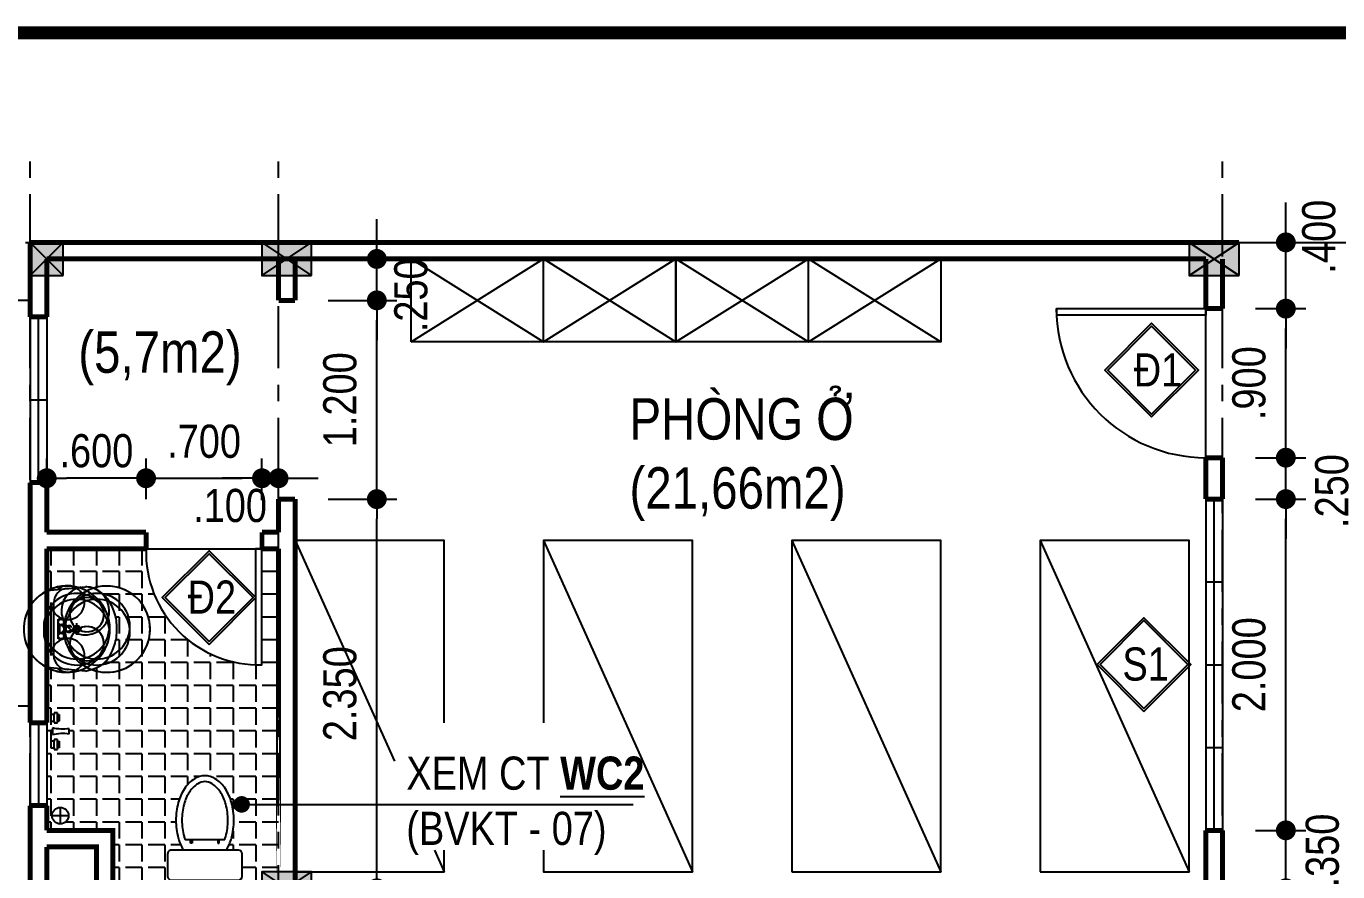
# Model space of a CAD drawing. Header units: millimetres. Extents: x 120 to 288, y 58 to 216.
# Drawn here: x 126.39 to 134.31, y 141.12 to 146.22 of the extents above; entities that cross this region are included whole.
import ezdxf

# ---------------------------------------------------------------- set-up
doc = ezdxf.new("R2010")
doc.units = ezdxf.units.MM
doc.header["$LTSCALE"] = 0.3
doc.header["$MEASUREMENT"] = 0
doc.linetypes.add('ACAD_ISO03W100', pattern=[30, 12, -18])
doc.linetypes.add('CENTER', pattern=[2, 1.25, -0.25, 0.25, -0.25])
doc.layers.get('0').update_dxf_attribs({"linetype": 'CONTINUOUS', "lineweight": 13})
doc.layers.get('DEFPOINTS').update_dxf_attribs({"linetype": 'CONTINUOUS', "lineweight": 13})
for name, color, linetype in [('CHUSO', 141, 'CONTINUOUS'), ('HACTH', 8, 'CONTINUOUS'), ('HATCH', 8, 'CONTINUOUS'), ('KT', 8, 'CONTINUOUS'), ('LAYER 1', 1, 'CONTINUOUS'), ('LAYER1', 1, 'CONTINUOUS'), ('LAYER3', 34, 'CONTINUOUS'), ('LAYER5', 5, 'CONTINUOUS'), ('LAYER7', 7, 'CONTINUOUS'), ('THIETBI', 25, 'CONTINUOUS'), ('TUONG', 7, 'CONTINUOUS')]:
    doc.layers.add(name, color=color, linetype=linetype)
doc.styles.add('ATTR', font='romans.shx', dxfattribs={"width": 0.8, "height": 0.7})
doc.styles.add('HELVE-KT', font='vhelvcn.TTF')
doc.dimstyles.new('1-100', dxfattribs={"dimtxt": 0.2, "dimasz": 0.12, "dimexe": 0.12, "dimexo": 0.2, "dimgap": 0.12, "dimtad": 1, "dimdec": 3, "dimzin": 4, "dimdsep": 46, "dimtxsty": 'HELVE-KT', "dimblk1": 'DOT', "dimblk2": 'DOT', "dimsah": 1, "dimcen": -0.18, "dimadec": 3, "dimazin": 0, "dimtfac": 1, "dimtdec": 3, "dimtmove": 2, "dimatfit": 3, "dimldrblk": 'DOT', "dimfxl": 0, "dimtolj": 1, "dimtzin": 4, "dimarcsym": 0})

# ---------------------------------------------------------------- blocks, each defined once
blk = doc.blocks.new('TOILET')
at = {"layer": 'THIETBI', "linetype": 'Continuous'}
for p, q in [((2.25, 0), (-2.25, 0)), ((-2.5, -0.25), (-2.5, -1.75)), ((2.5, -1.75), (2.5, -0.25)), ((-2.25, -2), (2.25, -2)), ((-0.962, -2.476), (-0.962, -2.701)), ((-0.864, -2.476), (-0.962, -2.476)), ((-0.864, -2.701), (-0.864, -2.476)), ((0.862, -2.701), (0.862, -2.476)), ((0.862, -2.476), (0.959, -2.476)), ((0.959, -2.476), (0.959, -2.701)), ((-1.329, -2.7), (1.329, -2.7)), ((-0.962, -2.701), (-0.864, -2.701)), ((0.959, -2.701), (0.862, -2.701))]:
    blk.add_line(p, q, dxfattribs=at)
for centre, radius, start, end in [((-2.25, -0.25), 0.25, 90, 180), ((2.25, -0.25), 0.25, 0, 90), ((-2.25, -1.75), 0.25, 180, 270), ((2.25, -1.75), 0.25, 270, 0), ((1.338, -3.661), 3.235, 149.09657, 164.92686), ((-1.338, -3.661), 3.235, 15.07314, 30.90343), ((2.637, -4.011), 4.581, 164.92686, 180), ((2.637, -4.011), 4.181, 164.92686, 180), ((1.338, -3.661), 2.835, 160.17598, 164.92686), ((-1.338, -3.661), 2.835, 15.07314, 19.82402), ((-2.637, -4.011), 4.181, 0, 15.07314), ((-2.637, -4.011), 4.581, 360, 15.07314), ((2.637, -4.011), 4.581, 180, 195.07314), ((2.637, -4.011), 4.181, 180, 195.07314), ((-2.637, -4.011), 4.181, 344.92686, 360), ((-2.637, -4.011), 4.581, 344.92686, 0), ((1.338, -4.361), 3.235, 195.07314, 213.03155), ((1.338, -4.361), 2.835, 195.07314, 213.03155), ((-1.338, -4.361), 2.835, 326.96845, 344.92686), ((-1.338, -4.361), 3.235, 326.96845, 344.92686), ((0.517, -4.895), 2.255, 213.03155, 237.50023), ((0.517, -4.895), 1.855, 213.03155, 237.50023), ((-0.517, -4.895), 1.855, 302.49977, 326.96845), ((-0.517, -4.895), 2.255, 302.49977, 326.96845), ((0, -5.707), 1.293, 237.50023, 270), ((0, -5.707), 0.893, 237.50023, 270), ((0, -5.707), 0.893, 270, 302.49977), ((0, -5.707), 1.293, 270, 302.49977)]:
    blk.add_arc(centre, radius, start, end, dxfattribs=at)
blk = doc.blocks.new('la')
at = {"layer": 'THIETBI', "linetype": 'Continuous'}
for p, q in [((-5933.4, 607096.9), (-5954.7, 607330.3)), ((-5445.5, 607330.3), (-5466.7, 607096.9)), ((-5700.1, 607278.1), (-5734.8, 607278.1)), ((-5710.2, 607249.6), (-5715.5, 607195.8)), ((-5700.1, 607309.1), (-5700.1, 607252.3)), ((-5665.4, 607278.1), (-5700.1, 607278.1)), ((-5684.7, 607195.8), (-5690, 607249.6)), ((-5944.2, 607224.2), (-5944.2, 607229.6)), ((-5759.5, 607200.4), (-5715, 607200.4)), ((-5759.5, 607183.5), (-5759.5, 607200.4)), ((-5759.5, 607166.5), (-5759.5, 607183.5)), ((-5700.1, 607166.5), (-5759.5, 607166.5)), ((-5719.7, 607192), (-5727.8, 607192)), ((-5727.8, 607175), (-5672.4, 607175)), ((-5725.6, 607183.5), (-5716.7, 607183.5)), ((-5640.7, 607166.5), (-5700.1, 607166.5)), ((-5685.2, 607200.4), (-5640.7, 607200.4)), ((-5674.6, 607183.5), (-5683.5, 607183.5)), ((-5672.4, 607192), (-5680.5, 607192)), ((-5640.7, 607200.4), (-5640.7, 607183.5)), ((-5640.7, 607183.5), (-5640.7, 607166.5)), ((-5456, 607229.6), (-5456, 607224.2)), ((-5466.7, 607096.9), (-5933.4, 607096.9)), ((-5700.1, 607139.4), (-5859.3, 607139.4)), ((-5859.3, 607122.4), (-5540.9, 607122.4)), ((-5540.9, 607139.4), (-5700.1, 607139.4))]:
    blk.add_line(p, q, dxfattribs=at)
for centre, radius in [((-5700.1, 607278.1), 21.2), ((-5700.1, 607278.1), 17), ((-5742.5, 607183.5), 17), ((-5657.7, 607183.5), 17)]:
    blk.add_circle(centre, radius, dxfattribs=at)
for centre, radius, start, end in [((-5698.9, 607218.2), 260.6, 90, 106.82985), ((-5698.9, 607218.2), 260.6, 73.17015, 90), ((-5744.5, 607315.4), 151.7, 126.13941, 150.43772), ((-5716.9, 607277.7), 198.4, 106.82985, 126.13941), ((-5680.9, 607277.7), 198.4, 53.86059, 73.17015), ((-5653.4, 607315.4), 151.7, 29.56228, 53.86059), ((-5809.8, 607330.3), 144.9, 180, 190.38886), ((-5786.6, 607339.4), 103.2, 150.43772, 180), ((-5786.6, 607339.4), 103.2, 180, 209.56228), ((-5611.2, 607339.4), 103.2, 0, 29.56228), ((-5611.2, 607339.4), 103.2, 330.43772, 0), ((-5744.5, 607363.3), 151.7, 209.56228, 233.86059), ((-5716.9, 607401), 198.4, 233.86059, 253.17015), ((-5700.1, 607232.3), 20, 59.74729, 120.25271), ((-5680.9, 607401), 198.4, 286.82985, 306.13941), ((-5653.4, 607363.3), 151.7, 306.13941, 330.43772), ((-5859.3, 607224.2), 84.9, 180, 270), ((-5859.3, 607224.2), 101.8, 218.24525, 270), ((-5698.9, 607460.5), 260.6, 253.17015, 266.45866), ((-5719.7, 607196.2), 4.24, 270, 354.39294), ((-5698.9, 607460.5), 260.6, 273.0264, 286.82985), ((-5680.5, 607196.2), 4.24, 185.60706, 270), ((-5540.9, 607224.2), 84.9, 270, 0), ((-5540.9, 607224.2), 101.8, 270, 321.75475)]:
    blk.add_arc(centre, radius, start, end, dxfattribs=at)
blk.add_spline([(-5445.5, 607330.3), (-5488.4, 607435.8), (-5558.2, 607489), (-5649.3, 607517.4), (-5750.9, 607517.4), (-5842, 607489), (-5911.8, 607435.8), (-5950.1, 607366.4), (-5954.7, 607330.3)], degree=3, dxfattribs=at)
blk = doc.blocks.new('WALFCT1T')
for p, q in [((-5.5, -1), (-5, -1)), ((-5.5, -2), (-5.5, -1)), ((-2.5, -2), (-5.5, -2)), ((-5, -2), (-5, -2.5)), ((-5, -2.5), (-3, -2.5)), ((-3, -1), (-2.5, -1)), ((-3, -2.5), (-3, -2)), ((-2.5, -1), (-2.5, -2)), ((-1, -0.5), (1, -0.5)), ((2.5, -1), (3, -1)), ((2.5, -2), (2.5, -1)), ((5.5, -2), (2.5, -2)), ((3, -2), (3, -2.5)), ((3, -2.5), (5, -2.5)), ((5, -1), (5.5, -1)), ((5, -2.5), (5, -2)), ((5.5, -1), (5.5, -2)), ((0.75, -5.5), (-0.75, -5.5))]:
    blk.add_line(p, q)
for points in [[(-3, 0), (-3, -1), (-5, -1), (-5, 0)], [(-0.25, -0.5), (-0.25, 0), (0.25, 0), (0.25, -0.5)], [(5, 0), (5, -1), (3, -1), (3, 0)]]:
    blk.add_lwpolyline(points, close=True)
for centre, start, end in [((-13.2658, -3.6195), 351.4554, 14.26943), ((13.2658, -3.6195), 165.7306, 188.5446)]:
    blk.add_arc(centre, 12.6562, start, end)
at = {"style": 'ATTR', "width": 0.8, "flags": 9}
blk.add_attdef('ESTCODE', (0, 0), '', height=0.7, dxfattribs=at)
blk = doc.blocks.new('_DOT')
at = {"color": 0, "linetype": 'ByBlock'}
blk.add_line((-0.5, 0), (-1, 0), dxfattribs=at)
at = {"color": 0, "linetype": 'ByBlock', "const_width": 0.5}
blk.add_lwpolyline([(-0.25, 0, 1), (0.25, 0, 1)], format="xyb", close=True, dxfattribs=at)
blk = doc.blocks.new('*D247')
at = {"layer": 'DEFPOINTS', "color": 0, "lineweight": -2, "ltscale": 5}
for p in [(127.8161, 143.4937), (127.1161, 143.1678), (127.8161, 143.1616)]:
    blk.add_point(p, dxfattribs=at)
at = {"layer": 'LAYER 1', "color": 0, "lineweight": -2, "ltscale": 5}
for p, q in [((127.1161, 143.3678), (127.1161, 143.6137)), ((127.8161, 143.3616), (127.8161, 143.6137)), ((127.2361, 143.4937), (127.6961, 143.4937))]:
    blk.add_line(p, q, dxfattribs=at)
at = {"layer": 'LAYER 1', "color": 0, "lineweight": -2, "ltscale": 5, "xscale": 0.12, "yscale": 0.12, "zscale": 0.12, "rotation": 180}
blk.add_blockref('_DOT', (127.1161, 143.4937), dxfattribs=at)
at = {"layer": 'LAYER 1', "color": 0, "lineweight": -2, "ltscale": 5, "xscale": 0.12, "yscale": 0.12, "zscale": 0.12}
blk.add_blockref('_DOT', (127.8161, 143.4937), dxfattribs=at)
at = {"layer": 'LAYER 1', "color": 0, "ltscale": 5, "insert": (127.4661, 143.7158), "char_height": 0.2, "attachment_point": 5, "style": 'HELVE-KT'}
blk.add_mtext('\\A1;.700', dxfattribs=at)
blk = doc.blocks.new('*D248')
at = {"layer": 'DEFPOINTS', "color": 0, "lineweight": -2, "ltscale": 5}
for p in [(127.9161, 143.4937), (127.8161, 143.1678), (127.9161, 143.1678)]:
    blk.add_point(p, dxfattribs=at)
at = {"layer": 'LAYER 1', "color": 0, "lineweight": -2, "ltscale": 5}
for p, q in [((127.8161, 143.3678), (127.8161, 143.6137)), ((127.9161, 143.3678), (127.9161, 143.6137)), ((127.6961, 143.4937), (127.5761, 143.4937)), ((127.8161, 143.4937), (127.9161, 143.4937)), ((128.0361, 143.4937), (128.1561, 143.4937))]:
    blk.add_line(p, q, dxfattribs=at)
at = {"layer": 'LAYER 1', "color": 0, "lineweight": -2, "ltscale": 5, "xscale": 0.12, "yscale": 0.12, "zscale": 0.12}
blk.add_blockref('_DOT', (127.8161, 143.4937), dxfattribs=at)
at = {"layer": 'LAYER 1', "color": 0, "lineweight": -2, "ltscale": 5, "xscale": 0.12, "yscale": 0.12, "zscale": 0.12, "rotation": 180}
blk.add_blockref('_DOT', (127.9161, 143.4937), dxfattribs=at)
at = {"layer": 'LAYER 1', "color": 0, "ltscale": 5, "insert": (127.6233, 143.3279), "char_height": 0.2, "attachment_point": 5, "style": 'HELVE-KT'}
blk.add_mtext('\\A1;.100', dxfattribs=at)
blk = doc.blocks.new('*D249')
at = {"layer": 'DEFPOINTS', "color": 0, "lineweight": -2, "ltscale": 5}
for p in [(126.5161, 143.4937), (126.5161, 143.1678), (127.1161, 143.1678)]:
    blk.add_point(p, dxfattribs=at)
at = {"layer": 'LAYER 1', "color": 0, "lineweight": -2, "ltscale": 5}
for p, q in [((126.5161, 143.3678), (126.5161, 143.6137)), ((127.1161, 143.3678), (127.1161, 143.6137)), ((126.9961, 143.4937), (126.6361, 143.4937))]:
    blk.add_line(p, q, dxfattribs=at)
at = {"layer": 'LAYER 1', "color": 0, "lineweight": -2, "ltscale": 5, "xscale": 0.12, "yscale": 0.12, "zscale": 0.12, "rotation": 180}
blk.add_blockref('_DOT', (126.5161, 143.4937), dxfattribs=at)
at = {"layer": 'LAYER 1', "color": 0, "lineweight": -2, "ltscale": 5, "xscale": 0.12, "yscale": 0.12, "zscale": 0.12}
blk.add_blockref('_DOT', (127.1161, 143.4937), dxfattribs=at)
at = {"layer": 'LAYER 1', "color": 0, "ltscale": 5, "insert": (126.8161, 143.6586), "char_height": 0.2, "attachment_point": 5, "style": 'HELVE-KT'}
blk.add_mtext('\\A1;.600', dxfattribs=at)
blk = doc.blocks.new('*D268')
at = {"layer": 'DEFPOINTS', "color": 0, "lineweight": -2, "ltscale": 5}
for p in [(128.0161, 143.3678), (128.5095, 143.3678), (128.1161, 141.0178)]:
    blk.add_point(p, dxfattribs=at)
at = {"layer": 'LAYER 1', "color": 0, "lineweight": -2, "ltscale": 5}
for p, q in [((128.2161, 143.3678), (128.6295, 143.3678)), ((128.5095, 141.1378), (128.5095, 143.2478)), ((128.3161, 141.0178), (128.6295, 141.0178))]:
    blk.add_line(p, q, dxfattribs=at)
at = {"layer": 'LAYER 1', "color": 0, "lineweight": -2, "ltscale": 5, "xscale": 0.12, "yscale": 0.12, "zscale": 0.12}
for p, rotation in [((128.5095, 143.3678), 90), ((128.5095, 141.0178), 270)]:
    blk.add_blockref('_DOT', p, dxfattribs=dict(at, rotation=rotation))
at = {"layer": 'LAYER 1', "color": 0, "ltscale": 5, "insert": (128.2874, 142.1928), "char_height": 0.2, "attachment_point": 5, "rotation": 90, "style": 'HELVE-KT'}
blk.add_mtext('\\A1;2.350', dxfattribs=at)
blk = doc.blocks.new('*D269')
at = {"layer": 'DEFPOINTS', "color": 0, "lineweight": -2, "ltscale": 5}
for p in [(128.0161, 144.5678), (128.5095, 144.5678), (128.0161, 143.3678)]:
    blk.add_point(p, dxfattribs=at)
at = {"layer": 'LAYER 1', "color": 0, "lineweight": -2, "ltscale": 5}
for p, q in [((128.2161, 144.5678), (128.6295, 144.5678)), ((128.5095, 143.4878), (128.5095, 144.4478)), ((128.2161, 143.3678), (128.6295, 143.3678))]:
    blk.add_line(p, q, dxfattribs=at)
at = {"layer": 'LAYER 1', "color": 0, "lineweight": -2, "ltscale": 5, "xscale": 0.12, "yscale": 0.12, "zscale": 0.12}
for p, rotation in [((128.5095, 144.5678), 90), ((128.5095, 143.3678), 270)]:
    blk.add_blockref('_DOT', p, dxfattribs=dict(at, rotation=rotation))
at = {"layer": 'LAYER 1', "color": 0, "ltscale": 5, "insert": (128.2874, 143.9678), "char_height": 0.2, "attachment_point": 5, "rotation": 90, "style": 'HELVE-KT'}
blk.add_mtext('\\A1;1.200', dxfattribs=at)
blk = doc.blocks.new('*D270')
at = {"layer": 'DEFPOINTS', "color": 0, "lineweight": -2, "ltscale": 5}
for p in [(128.1161, 144.8178), (128.5095, 144.8178), (128.0161, 144.5678)]:
    blk.add_point(p, dxfattribs=at)
at = {"layer": 'LAYER 1', "color": 0, "lineweight": -2, "ltscale": 5}
for p, q in [((128.5095, 144.9378), (128.5095, 145.0578)), ((128.3161, 144.8178), (128.6295, 144.8178)), ((128.5095, 144.5678), (128.5095, 144.8178)), ((128.2161, 144.5678), (128.6295, 144.5678)), ((128.5095, 144.4478), (128.5095, 144.3278))]:
    blk.add_line(p, q, dxfattribs=at)
at = {"layer": 'LAYER 1', "color": 0, "lineweight": -2, "ltscale": 5, "xscale": 0.12, "yscale": 0.12, "zscale": 0.12}
for p, rotation in [((128.5095, 144.8178), 270), ((128.5095, 144.5678), 90)]:
    blk.add_blockref('_DOT', p, dxfattribs=dict(at, rotation=rotation))
at = {"layer": 'LAYER 1', "color": 0, "ltscale": 5, "insert": (128.7161, 144.5983), "char_height": 0.2, "attachment_point": 5, "rotation": 90, "style": 'HELVE-KT'}
blk.add_mtext('\\A1;.250', dxfattribs=at)
blk = doc.blocks.new('*D290')
at = {"layer": 'DEFPOINTS', "color": 0, "lineweight": -2, "ltscale": 5}
for p in [(133.6161, 141.0178), (133.999, 141.0178), (133.6161, 140.6678)]:
    blk.add_point(p, dxfattribs=at)
at = {"layer": 'LAYER 1', "color": 0, "lineweight": -2, "ltscale": 5}
for p, q in [((133.999, 141.1378), (133.999, 141.2578)), ((133.8161, 141.0178), (134.119, 141.0178)), ((133.999, 140.6678), (133.999, 141.0178)), ((133.8161, 140.6678), (134.119, 140.6678)), ((133.999, 140.5478), (133.999, 140.4278))]:
    blk.add_line(p, q, dxfattribs=at)
at = {"layer": 'LAYER 1', "color": 0, "lineweight": -2, "ltscale": 5, "xscale": 0.12, "yscale": 0.12, "zscale": 0.12}
for p, rotation in [((133.999, 141.0178), 270), ((133.999, 140.6678), 90)]:
    blk.add_blockref('_DOT', p, dxfattribs=dict(at, rotation=rotation))
at = {"layer": 'LAYER 1', "color": 0, "ltscale": 5, "insert": (133.8302, 140.7183), "char_height": 0.2, "attachment_point": 5, "rotation": 90, "style": 'HELVE-KT'}
blk.add_mtext('\\A1;.350', dxfattribs=at)
blk = doc.blocks.new('*D291')
at = {"layer": 'DEFPOINTS', "color": 0, "lineweight": -2, "ltscale": 5}
for p in [(133.6161, 141.3678), (133.999, 141.3678), (133.6161, 141.0178)]:
    blk.add_point(p, dxfattribs=at)
at = {"layer": 'LAYER 1', "color": 0, "lineweight": -2, "ltscale": 5}
for p, q in [((133.999, 141.4878), (133.999, 141.6078)), ((133.8161, 141.3678), (134.119, 141.3678)), ((133.999, 141.0178), (133.999, 141.3678)), ((133.8161, 141.0178), (134.119, 141.0178)), ((133.999, 140.8978), (133.999, 140.7778))]:
    blk.add_line(p, q, dxfattribs=at)
at = {"layer": 'LAYER 1', "color": 0, "lineweight": -2, "ltscale": 5, "xscale": 0.12, "yscale": 0.12, "zscale": 0.12}
for p, rotation in [((133.999, 141.3678), 270), ((133.999, 141.0178), 90)]:
    blk.add_blockref('_DOT', p, dxfattribs=dict(at, rotation=rotation))
at = {"layer": 'LAYER 1', "color": 0, "ltscale": 5, "insert": (134.2202, 141.2457), "char_height": 0.2, "attachment_point": 5, "rotation": 90, "style": 'HELVE-KT'}
blk.add_mtext('\\A1;.350', dxfattribs=at)
blk = doc.blocks.new('*D292')
at = {"layer": 'DEFPOINTS', "color": 0, "lineweight": -2, "ltscale": 5}
for p in [(133.6161, 143.3678), (133.999, 143.3678), (133.6161, 141.3678)]:
    blk.add_point(p, dxfattribs=at)
at = {"layer": 'LAYER 1', "color": 0, "lineweight": -2, "ltscale": 5}
for p, q in [((133.8161, 143.3678), (134.119, 143.3678)), ((133.999, 141.4878), (133.999, 143.2478)), ((133.8161, 141.3678), (134.119, 141.3678))]:
    blk.add_line(p, q, dxfattribs=at)
at = {"layer": 'LAYER 1', "color": 0, "lineweight": -2, "ltscale": 5, "xscale": 0.12, "yscale": 0.12, "zscale": 0.12}
for p, rotation in [((133.999, 143.3678), 90), ((133.999, 141.3678), 270)]:
    blk.add_blockref('_DOT', p, dxfattribs=dict(at, rotation=rotation))
at = {"layer": 'LAYER 1', "color": 0, "ltscale": 5, "insert": (133.7769, 142.3678), "char_height": 0.2, "attachment_point": 5, "rotation": 90, "style": 'HELVE-KT'}
blk.add_mtext('\\A1;2.000', dxfattribs=at)
blk = doc.blocks.new('*D293')
at = {"layer": 'DEFPOINTS', "color": 0, "lineweight": -2, "ltscale": 5}
for p in [(133.6161, 143.6178), (133.999, 143.6178), (133.6161, 143.3678)]:
    blk.add_point(p, dxfattribs=at)
at = {"layer": 'LAYER 1', "color": 0, "lineweight": -2, "ltscale": 5}
for p, q in [((133.999, 143.7378), (133.999, 143.8578)), ((133.8161, 143.6178), (134.119, 143.6178)), ((133.999, 143.3678), (133.999, 143.6178)), ((133.8161, 143.3678), (134.119, 143.3678)), ((133.999, 143.2478), (133.999, 143.1278))]:
    blk.add_line(p, q, dxfattribs=at)
at = {"layer": 'LAYER 1', "color": 0, "lineweight": -2, "ltscale": 5, "xscale": 0.12, "yscale": 0.12, "zscale": 0.12}
for p, rotation in [((133.999, 143.6178), 270), ((133.999, 143.3678), 90)]:
    blk.add_blockref('_DOT', p, dxfattribs=dict(at, rotation=rotation))
at = {"layer": 'LAYER 1', "color": 0, "ltscale": 5, "insert": (134.2772, 143.4164), "char_height": 0.2, "attachment_point": 5, "rotation": 90, "style": 'HELVE-KT'}
blk.add_mtext('\\A1;.250', dxfattribs=at)
blk = doc.blocks.new('*D294')
at = {"layer": 'DEFPOINTS', "color": 0, "lineweight": -2, "ltscale": 5}
for p in [(133.6161, 144.5178), (133.999, 144.5178), (133.6161, 143.6178)]:
    blk.add_point(p, dxfattribs=at)
at = {"layer": 'LAYER 1', "color": 0, "lineweight": -2, "ltscale": 5}
for p, q in [((133.8161, 144.5178), (134.119, 144.5178)), ((133.999, 143.7378), (133.999, 144.3978)), ((133.8161, 143.6178), (134.119, 143.6178))]:
    blk.add_line(p, q, dxfattribs=at)
at = {"layer": 'LAYER 1', "color": 0, "lineweight": -2, "ltscale": 5, "xscale": 0.12, "yscale": 0.12, "zscale": 0.12}
for p, rotation in [((133.999, 144.5178), 90), ((133.999, 143.6178), 270)]:
    blk.add_blockref('_DOT', p, dxfattribs=dict(at, rotation=rotation))
at = {"layer": 'LAYER 1', "color": 0, "ltscale": 5, "insert": (133.7769, 144.0678), "char_height": 0.2, "attachment_point": 5, "rotation": 90, "style": 'HELVE-KT'}
blk.add_mtext('\\A1;.900', dxfattribs=at)
blk = doc.blocks.new('*D295')
at = {"layer": 'DEFPOINTS', "color": 0, "lineweight": -2, "ltscale": 5}
for p in [(133.6161, 144.9178), (133.999, 144.9178), (133.6161, 144.5178)]:
    blk.add_point(p, dxfattribs=at)
at = {"layer": 'LAYER 1', "color": 0, "lineweight": -2, "ltscale": 5}
for p, q in [((133.999, 145.0378), (133.999, 145.1578)), ((133.8161, 144.9178), (134.119, 144.9178)), ((133.999, 144.5178), (133.999, 144.9178)), ((133.8161, 144.5178), (134.119, 144.5178)), ((133.999, 144.3978), (133.999, 144.2778))]:
    blk.add_line(p, q, dxfattribs=at)
at = {"layer": 'LAYER 1', "color": 0, "lineweight": -2, "ltscale": 5, "xscale": 0.12, "yscale": 0.12, "zscale": 0.12}
for p, rotation in [((133.999, 144.9178), 270), ((133.999, 144.5178), 90)]:
    blk.add_blockref('_DOT', p, dxfattribs=dict(at, rotation=rotation))
at = {"layer": 'LAYER 1', "color": 0, "ltscale": 5, "insert": (134.1989, 144.9521), "char_height": 0.2, "attachment_point": 5, "rotation": 90, "style": 'HELVE-KT'}
blk.add_mtext('\\A1;.400', dxfattribs=at)

msp = doc.modelspace()

# ---------------------------------------------------------------- hatches: boundary and pattern name
at = {"layer": 'LAYER7', "ltscale": 5}
h = msp.add_hatch(color=256, dxfattribs=at)
h.paths.add_polyline_path([(126.51611, 144.81777), (126.41611, 144.91777), (126.41611, 144.71777)])
h.paths.add_polyline_path([(126.51611, 144.81777), (126.41611, 144.71777), (126.61611, 144.71777)])
h.paths.add_polyline_path([(126.61611, 144.91777), (126.51611, 144.81777), (126.61611, 144.71777)])
h.paths.add_polyline_path([(126.61611, 144.91777), (126.41611, 144.91777), (126.51611, 144.81777)])
h = msp.add_hatch(color=256, dxfattribs=at)
h.paths.add_polyline_path([(127.81611, 144.91777), (127.81611, 144.71777), (127.96611, 144.81777)])
h.paths.add_polyline_path([(127.96611, 144.81777), (128.11611, 144.91777), (127.81611, 144.91777)])
h.paths.add_polyline_path([(127.81611, 144.71777), (128.11611, 144.71777), (127.96611, 144.81777)])
h.paths.add_polyline_path([(127.96611, 144.81777), (128.11611, 144.71777), (128.11611, 144.91777)])
h = msp.add_hatch(color=256, dxfattribs=at)
h.paths.add_polyline_path([(133.41611, 144.91777), (133.41611, 144.71777), (133.56611, 144.81777)])
h.paths.add_polyline_path([(133.56611, 144.81777), (133.71611, 144.91777), (133.41611, 144.91777)])
h.paths.add_polyline_path([(133.41611, 144.71777), (133.71611, 144.71777), (133.56611, 144.81777)])
h.paths.add_polyline_path([(133.56611, 144.81777), (133.71611, 144.71777), (133.71611, 144.91777)])
h = msp.add_hatch(color=256, dxfattribs=at)
h.paths.add_polyline_path([(127.81611, 141.11777), (127.81611, 140.91777), (127.96611, 141.01777)])
h.paths.add_polyline_path([(127.96611, 141.01777), (128.11611, 141.11777), (127.81611, 141.11777)])
h.paths.add_polyline_path([(127.81611, 140.91777), (128.11611, 140.91777), (127.96611, 141.01777)])
h.paths.add_polyline_path([(127.96611, 141.01777), (128.11611, 140.91777), (128.11611, 141.11777)])
at = {"layer": 'THIETBI', "ltscale": 5}
h = msp.add_hatch(dxfattribs=at)
h.set_pattern_fill('ANGLE', color=256, scale=0.5, angle=90, style=0)
h.set_pattern_definition([(270, (127.91611, 143.06777), (-0.1375, 8e-18), [0.1, -0.0375]), (180, (127.91611, 143.06777), (0, 0.1375), [0.1, -0.0375])])
edge = h.paths.add_edge_path()
edge.add_line((126.91611, 141.06777), (126.91611, 141.36777))
edge.add_line((126.91611, 141.36777), (126.51611, 141.36777))
edge.add_line((126.51611, 141.36777), (126.51611, 142.35029))
edge.add_line((126.51611, 142.35029), (126.74943, 142.32908))
edge.add_spline(control_points=[(126.74943, 142.32908), (126.78751, 142.33904), (126.85493, 142.35668), (126.91401, 142.4426), (126.9416, 142.53401), (126.94152, 142.63304), (126.91422, 142.72571), (126.86115, 142.79712), (126.8003, 142.83434), (126.76162, 142.83727), (126.74943, 142.8382)], knot_values=[0, 0, 0, 0, 113.8972483, 201.6571891, 297.1289658, 398.6438339, 494.1156106, 581.8755515, 661.0895456, 697.5507014, 697.5507014, 697.5507014, 697.5507014], degree=3, periodic=0)
edge.add_line((126.74943, 142.8382), (126.51611, 142.81699))
edge.add_line((126.51611, 142.81699), (126.51611, 143.06777))
edge.add_line((126.51611, 143.06777), (127.11611, 143.06777))
edge.add_arc((127.79611, 143.04777), 0.68029, 538.315316, 631.684684)
edge.add_line((127.81611, 142.36777), (127.81611, 143.06777))
edge.add_line((127.81611, 143.06777), (127.91611, 143.06777))
edge.add_line((127.91611, 143.06777), (127.91611, 141.11777))
edge.add_line((127.91611, 141.11777), (127.81611, 141.11777))
edge.add_line((127.81611, 141.11777), (127.81611, 141.06777))
edge.add_line((127.81611, 141.06777), (127.67579, 141.06777))
edge.add_ellipse((127.67382, 141.09027), major_axis=(-0.01591, -0.01591), ratio=1, start_angle=45, end_angle=135)
edge.add_line((127.69632, 141.09027), (127.69632, 141.22527))
edge.add_ellipse((127.67382, 141.22527), major_axis=(-0.01591, -0.01591), ratio=1, start_angle=135, end_angle=225)
edge.add_line((127.67382, 141.24777), (127.60071, 141.24777))
edge.add_ellipse((127.3509, 141.39729), major_axis=(-0.20586, -0.20586), ratio=1, start_angle=104.096575, end_angle=119.926862)
edge.add_ellipse((127.23395, 141.42879), major_axis=(-0.29151, -0.29151), ratio=1, start_angle=119.926862, end_angle=135)
edge.add_ellipse((127.23395, 141.42879), major_axis=(-0.29151, 0.29151), ratio=1, start_angle=225, end_angle=240.073138)
edge.add_ellipse((127.3509, 141.46029), major_axis=(-0.20586, -0.20586), ratio=1, start_angle=150.073138, end_angle=168.031548)
edge.add_ellipse((127.4248, 141.50833), major_axis=(-0.14354, -0.14354), ratio=1, start_angle=168.031548, end_angle=192.500225)
edge.add_ellipse((127.47132, 141.58135), major_axis=(-0.08232, -0.08232), ratio=1, start_angle=192.500225, end_angle=225)
edge.add_ellipse((127.47132, 141.58135), major_axis=(-0.08232, 0.08232), ratio=1, start_angle=315, end_angle=347.499775)
edge.add_ellipse((127.51784, 141.50833), major_axis=(-0.14354, 0.14354), ratio=1, start_angle=347.499775, end_angle=371.968452)
edge.add_ellipse((127.59173, 141.46029), major_axis=(-0.20586, 0.20586), ratio=1, start_angle=11.968452, end_angle=29.926862)
edge.add_ellipse((127.70869, 141.42879), major_axis=(-0.29151, -0.29151), ratio=1, start_angle=-60.073138, end_angle=-45)
edge.add_ellipse((127.70869, 141.42879), major_axis=(-0.29151, 0.29151), ratio=1, start_angle=45, end_angle=60.073138)
edge.add_ellipse((127.59173, 141.39729), major_axis=(-0.20586, 0.20586), ratio=1, start_angle=60.073138, end_angle=75.903425)
edge.add_line((127.34193, 141.24777), (127.26882, 141.24777))
edge.add_ellipse((127.26882, 141.22527), major_axis=(-0.01591, -0.01591), ratio=1, start_angle=225, end_angle=315)
edge.add_line((127.24632, 141.22527), (127.24632, 141.09027))
edge.add_ellipse((127.26882, 141.09027), major_axis=(-0.01591, 0.01591), ratio=1, start_angle=45, end_angle=135)
edge.add_line((127.26685, 141.06777), (126.91611, 141.06777))
edge = h.paths.add_edge_path(flags=16)
edge.add_ellipse((126.61389, 142.23185), major_axis=(-0.17899, 0.17899), ratio=1, start_angle=120.73057, end_angle=143.5446, ccw=False)
edge.add_line((126.5515, 141.98654), (126.5515, 141.97154))
edge.add_line((126.5515, 141.97154), (126.5415, 141.97154))
edge.add_line((126.5415, 141.97154), (126.5415, 141.96154))
edge.add_line((126.5415, 141.96154), (126.5515, 141.96154))
edge.add_line((126.5515, 141.96154), (126.5515, 141.94654))
edge.add_ellipse((126.61389, 141.70122), major_axis=(-0.17899, -0.17899), ratio=1, start_angle=216.4554, end_angle=239.2694, ccw=False)
edge.add_line((126.6515, 141.95154), (126.6515, 141.98154))
h.paths.add_polyline_path([(126.5915, 142.06654), (126.5815, 142.06654), (126.5815, 142.07654), (126.5615, 142.07654), (126.5615, 142.06654), (126.5415, 142.06654), (126.5415, 142.02654), (126.5615, 142.02654), (126.5615, 142.01654), (126.5815, 142.01654), (126.5815, 142.02654), (126.5915, 142.02654)], flags=16)
h.paths.add_polyline_path([(126.5915, 141.90654), (126.5815, 141.90654), (126.5815, 141.91654), (126.5615, 141.91654), (126.5615, 141.90654), (126.5415, 141.90654), (126.5415, 141.86654), (126.5615, 141.86654), (126.5615, 141.85654), (126.5815, 141.85654), (126.5815, 141.86654), (126.5915, 141.86654)], flags=16)
h.paths.add_polyline_path([(126.59779, 141.50664, 1), (126.59779, 141.40664, 1)], flags=16)

# ---------------------------------------------------------------- linework, layer by layer
at = {"layer": 'HACTH', "lineweight": -2, "ltscale": 0.08}
for points in [[(133.18853, 143.88136), (133.45368, 144.14652), (133.18853, 144.41167), (132.92337, 144.14652)], [(127.49707, 142.50789), (127.76223, 142.77304), (127.49707, 143.0382), (127.23192, 142.77304)], [(133.14239, 142.10365), (133.40755, 142.3688), (133.14239, 142.63396), (132.87724, 142.3688)]]:
    msp.add_lwpolyline(points, close=True, dxfattribs=at)
msp.add_lwpolyline([(127.69337, 141.52461), (130.05722, 141.52461)], dxfattribs=at)
at = {"layer": 'HATCH', "linetype": 'CENTER'}
for points in [[(126.41611, 120.53316), (126.41611, 145.40621)], [(127.91611, 120.53316), (127.91611, 145.40621)], [(133.61611, 120.53316), (133.61611, 145.40621)], [(123.68717, 144.91777), (136.29486, 144.91777)]]:
    msp.add_lwpolyline(points, dxfattribs=at)
at = {"layer": 'HATCH', "linetype": 'ACAD_ISO03W100', "ltscale": 0.01}
for points in [[(126.41611, 144.56777), (126.41611, 144.56777), (126.01611, 144.56777), (126.01611, 143.36777), (126.41611, 143.36777)], [(126.41611, 142.11777), (126.41611, 142.11777), (126.01611, 142.11777), (126.01611, 141.41777), (126.41611, 141.41777)]]:
    msp.add_lwpolyline(points, dxfattribs=at)
at = {"layer": 'LAYER 1', "ltscale": 5}
for p, q in [((126.54779, 141.45664), (126.64779, 141.45664)), ((126.59779, 141.50664), (126.59779, 141.40664))]:
    msp.add_line(p, q, dxfattribs=at)
at = {"layer": 'LAYER 1', "lineweight": -2, "ltscale": 0.08}
for points in [[(133.18853, 143.86367), (133.47137, 144.14652), (133.18853, 144.42936), (132.90568, 144.14652)], [(127.49707, 142.4902), (127.77991, 142.77304), (127.49707, 143.05588), (127.21423, 142.77304)], [(133.14239, 142.08596), (133.42524, 142.3688), (133.14239, 142.65164), (132.85955, 142.3688)]]:
    msp.add_lwpolyline(points, close=True, dxfattribs=at)
at = {"layer": 'LAYER 1', "lineweight": -2, "ltscale": 0.08, "const_width": 0.05}
msp.add_lwpolyline([(127.66837, 141.52461, 1), (127.71837, 141.52461, 1)], format="xyb", close=True, dxfattribs=at)
at = {"layer": 'LAYER 1', "ltscale": 5}
msp.add_circle((126.59779, 141.45664), 0.05, dxfattribs=at)
at = {"layer": 'LAYER5', "color": 163, "linetype": 'Continuous'}
for p, q in [((126.41611, 144.46777), (126.41611, 143.46777)), ((126.46611, 143.46777), (126.46611, 144.46777)), ((126.51611, 144.46777), (126.51611, 143.46777)), ((133.51611, 143.61777), (133.51611, 144.51777)), ((126.41611, 143.96777), (126.51611, 143.96777)), ((133.51611, 143.36777), (133.51611, 141.36777)), ((133.56611, 141.36777), (133.56611, 143.36777)), ((133.61611, 143.36777), (133.61611, 141.36777)), ((127.11611, 143.06777), (127.81611, 143.06777)), ((133.51611, 142.86777), (133.61611, 142.86777)), ((133.51611, 142.36777), (133.61611, 142.36777)), ((133.51611, 141.86777), (133.61611, 141.86777))]:
    msp.add_line(p, q, dxfattribs=at)
for points in [[(133.51611, 144.51777), (133.51611, 144.47777), (132.61611, 144.47777), (132.61611, 144.51777)], [(127.81611, 143.06777), (127.77611, 143.06777), (127.77611, 142.36777), (127.81611, 142.36777)]]:
    msp.add_lwpolyline(points, close=True, dxfattribs=at)
for points in [[(126.41611, 142.01777), (126.41611, 141.51777)], [(126.46611, 142.01777), (126.46611, 141.51777)], [(126.51611, 142.01777), (126.51611, 141.51777)]]:
    msp.add_lwpolyline(points, dxfattribs=at)
for centre, radius, start, end in [((133.51611, 144.52175), 0.90392, 180.252591, 270), ((127.79611, 143.04777), 0.68029, 178.315316, 271.684684)]:
    msp.add_arc(centre, radius, start, end, dxfattribs=at)
at = {"layer": 'LAYER7', "ltscale": 5}
for p, q in [((126.41611, 144.71777), (126.61611, 144.91777)), ((126.41611, 144.91777), (126.61611, 144.71777)), ((127.81611, 144.71777), (128.11611, 144.91777)), ((127.81611, 144.91777), (128.11611, 144.71777)), ((133.41611, 144.71777), (133.71611, 144.91777)), ((133.41611, 144.91777), (133.71611, 144.71777)), ((133.61611, 144.91777), (135.41611, 144.91777)), ((127.81611, 140.91777), (128.11611, 141.11777)), ((127.81611, 141.11777), (128.11611, 140.91777))]:
    msp.add_line(p, q, dxfattribs=at)
at = {"layer": 'LAYER7', "linetype": 'Continuous', "const_width": 0.08}
msp.add_lwpolyline([(160.74885, 146.18282), (121.54885, 146.18282), (121.54885, 118.40791), (160.74885, 118.40791)], close=True, dxfattribs=at)
at = {"layer": 'LAYER7', "ltscale": 5, "const_width": 0.03}
for points in [[(126.41611, 144.46777), (126.41611, 144.91777)], [(126.41611, 144.91777), (133.71611, 144.91777)], [(126.51611, 144.46777), (126.51611, 144.81777)], [(126.51611, 144.81777), (133.51611, 144.81777)], [(127.91611, 144.56777), (127.91611, 144.81777)], [(128.01611, 144.56777), (128.01611, 144.81777)], [(133.51611, 144.51777), (133.51611, 144.81777)], [(133.61611, 144.51777), (133.61611, 144.81777)], [(133.51611, 144.51777), (133.61611, 144.51777)], [(133.51611, 143.36777), (133.51611, 143.61777)], [(133.51611, 143.61777), (133.61611, 143.61777)], [(133.61611, 143.36777), (133.61611, 143.61777)], [(126.41611, 142.01777), (126.41611, 143.46777)], [(126.51611, 143.16777), (126.51611, 143.46777)], [(127.91611, 143.16777), (127.91611, 143.36777)], [(128.01611, 143.16777), (128.01611, 143.36777)], [(127.11611, 143.16777), (126.51611, 143.16777)], [(127.11611, 143.16777), (126.51611, 143.16777)], [(127.11611, 143.06777), (127.11611, 143.16777)], [(127.91611, 143.16777), (127.81611, 143.16777)], [(127.91611, 143.16777), (127.81611, 143.16777)], [(127.81611, 143.06777), (127.81611, 143.16777)], [(128.01611, 141.06777), (128.01611, 143.16777)], [(127.11611, 143.06777), (126.51611, 143.06777)], [(126.51611, 143.06777), (127.11611, 143.06777)], [(126.51611, 142.01777), (126.51611, 143.06777)], [(127.91611, 143.06777), (127.81611, 143.06777)], [(127.81611, 143.06777), (127.91611, 143.06777)], [(126.51611, 142.01777), (126.41611, 142.01777)], [(126.41611, 141.01777), (126.41611, 141.51777)], [(126.51611, 141.51777), (126.41611, 141.51777)], [(126.51611, 141.36777), (126.51611, 141.51777)], [(126.91611, 141.06777), (126.91611, 141.36777), (126.51611, 141.36777)], [(133.51611, 141.01777), (133.51611, 141.36777)], [(133.61611, 141.01777), (133.61611, 141.36777)], [(126.81611, 141.06777), (126.81611, 141.26777), (126.51611, 141.26777)], [(126.51611, 141.01777), (126.51611, 141.26777)]]:
    msp.add_lwpolyline(points, dxfattribs=at)
at = {"layer": 'LAYER7', "ltscale": 5}
for points in [[(126.61611, 144.71777), (126.61611, 144.91777), (126.41611, 144.91777), (126.41611, 144.71777)], [(128.11611, 144.71777), (128.11611, 144.91777), (127.81611, 144.91777), (127.81611, 144.71777)], [(133.71611, 144.71777), (133.71611, 144.91777), (133.41611, 144.91777), (133.41611, 144.71777)], [(128.11611, 140.91777), (128.11611, 141.11777), (127.81611, 141.11777), (127.81611, 140.91777)]]:
    msp.add_lwpolyline(points, close=True, dxfattribs=at)
at = {"layer": 'LAYER7', "ltscale": 5, "const_width": 0.03}
msp.add_lwpolyline([(127.91611, 141.06777), (127.91611, 143.06777), (127.91611, 143.06777), (127.91611, 141.06777)], close=True, dxfattribs=at)
at = {"layer": 'THIETBI', "ltscale": 5}
for p, q in [((128.71611, 144.31777), (129.51611, 144.81777)), ((128.71611, 144.81777), (129.51611, 144.31777)), ((129.51611, 144.31777), (130.31611, 144.81777)), ((129.51611, 144.81777), (130.31611, 144.31777)), ((130.31611, 144.31777), (131.11611, 144.81777)), ((130.31611, 144.81777), (131.11611, 144.31777)), ((131.11611, 144.31777), (131.91611, 144.81777)), ((131.11611, 144.81777), (131.91611, 144.31777)), ((128.01611, 143.11777), (128.61544, 141.78594)), ((129.51611, 143.11777), (130.41611, 141.11777)), ((131.01611, 143.11777), (131.91611, 141.11777)), ((132.51611, 143.11777), (133.41611, 141.11777)), ((128.85785, 141.24725), (128.91611, 141.11777))]:
    msp.add_line(p, q, dxfattribs=at)
for points in [[(128.71611, 144.31777), (128.71611, 144.81777), (130.31611, 144.81777), (130.31611, 144.31777)], [(130.31611, 144.31777), (130.31611, 144.81777), (131.91611, 144.81777), (131.91611, 144.31777)], [(131.01611, 141.11777), (131.91611, 141.11777), (131.91611, 143.11777), (131.01611, 143.11777)], [(132.51611, 141.11777), (133.41611, 141.11777), (133.41611, 143.11777), (132.51611, 143.11777)]]:
    msp.add_lwpolyline(points, close=True, dxfattribs=at)
for points in [[(129.51611, 144.31777), (129.51611, 144.81777)], [(131.11611, 144.31777), (131.11611, 144.81777)], [(128.91611, 142.01674), (128.91611, 143.11777), (128.01611, 143.11777), (128.01611, 141.11777), (128.91611, 141.11777), (128.91611, 141.24725)], [(129.51611, 141.24725), (129.51611, 141.11777), (130.41611, 141.11777), (130.41611, 143.11777), (129.51611, 143.11777), (129.51611, 142.01674)]]:
    msp.add_lwpolyline(points, dxfattribs=at)
at = {"layer": 'TUONG', "linetype": 'ByBlock', "ltscale": 5, "const_width": 0.03}
for points in [[(128.01611, 144.56777), (127.91611, 144.56777)], [(126.51611, 144.46777), (126.41611, 144.46777)], [(126.51611, 143.46777), (126.41611, 143.46777)], [(128.01611, 143.36777), (127.91611, 143.36777)], [(133.61611, 143.36777), (133.51611, 143.36777)], [(133.61611, 141.36777), (133.51611, 141.36777)]]:
    msp.add_lwpolyline(points, dxfattribs=at)

# ---------------------------------------------------------------- block references
at = {"layer": 'CHUSO', "linetype": 'Continuous', "xscale": 0.09000000002561137, "yscale": 0.09000000002561137, "zscale": 0.09, "rotation": 180}
msp.add_blockref('TOILET', (127.47132, 141.06777), dxfattribs=at)
at = {"layer": 'KT', "xscale": 0.0009999999892897904, "yscale": 0.0009999999310821295, "zscale": 0.001, "rotation": 270}
msp.add_blockref('la', (-480.58081, 136.88354), dxfattribs=at)
at = {"layer": 'LAYER3', "linetype": 'Continuous', "ltscale": 0.4, "xscale": -0.02000000001862645, "yscale": 0.02000000001862645, "zscale": 0.02, "rotation": 90}
msp.add_blockref('WALFCT1T', (126.5415, 141.96654), dxfattribs=at)

# ---------------------------------------------------------------- texts
at = {"layer": 'LAYER 1', "linetype": 'Continuous', "ltscale": 0.05, "insert": (128.68763, 141.2196), "char_height": 0.2, "width": 7.7443755, "attachment_point": 7, "style": 'HELVE-KT'}
msp.add_mtext('XEM CT {\\fVNI-Helve-Condense|b1|i0|c0|p2;\\LWC2}\\P(BVKT - 07)', dxfattribs=at)
at = {"layer": 'LAYER1', "linetype": 'Continuous', "ltscale": 0.05, "width": 17.4622, "attachment_point": 1, "style": 'HELVE-KT'}
for s, insert, char_height in [('\\P(5,7m2)', (126.70675, 144.79733), 0.25), ('Ñ1', (133.0807, 144.24802), 0.2), ('PHOØNG ÔÛ \\P(21,66m2)', (130.03544, 143.97709), 0.25), ('Ñ2', (127.36691, 142.87626), 0.2), ('S1', (133.01224, 142.47202), 0.2)]:
    msp.add_mtext(s, dxfattribs=dict(at, insert=insert, char_height=char_height))

# ---------------------------------------------------------------- dimensions: what is measured, and where the dimension line sits
at = {"layer": 'LAYER 1', "ltscale": 5}
for base, p1, p2, picture, middle in [((133.99905, 144.91777), (133.61611, 144.51777), (133.61611, 144.91777), '*D295', (134.19893, 144.95208)), ((128.50949, 144.81777), (128.01611, 144.56777), (128.11611, 144.81777), '*D270', (128.71611, 144.59826)), ((133.99905, 143.61777), (133.61611, 143.36777), (133.61611, 143.61777), '*D293', (134.27724, 143.41635)), ((133.99905, 141.36777), (133.61611, 141.01777), (133.61611, 141.36777), '*D291', (134.22023, 141.24574)), ((133.99905, 141.01777), (133.61611, 140.66777), (133.61611, 141.01777), '*D290', (133.8302, 140.71827))]:
    dim = msp.add_linear_dim(base=base, p1=p1, p2=p2, angle=90, dimstyle='1-100', dxfattribs=at)
    dim.commit()
    dim.dimension.update_dxf_attribs({"geometry": picture, "text_midpoint": middle, "dimtype": 160})
for base, p1, p2, picture, middle in [((128.50949, 144.56777), (128.01611, 143.36777), (128.01611, 144.56777), '*D269', (128.28736, 143.96777)), ((133.99905, 144.51777), (133.61611, 143.61777), (133.61611, 144.51777), '*D294', (133.77692, 144.06777)), ((128.50949, 143.36777), (128.11611, 141.01777), (128.01611, 143.36777), '*D268', (128.28736, 142.19277)), ((133.99905, 143.36777), (133.61611, 141.36777), (133.61611, 143.36777), '*D292', (133.77692, 142.36777))]:
    dim = msp.add_linear_dim(base=base, p1=p1, p2=p2, angle=90, dimstyle='1-100', dxfattribs=at)
    dim.commit()
    dim.dimension.update_dxf_attribs({"geometry": picture, "text_midpoint": middle})
dim = msp.add_linear_dim(base=(127.81611, 143.49369), p1=(127.11611, 143.16777), p2=(127.81611, 143.16161), dimstyle='1-100', dxfattribs=at)
dim.commit()
dim.dimension.update_dxf_attribs({"geometry": '*D247', "text_midpoint": (127.46611, 143.71583)})
for base, p1, p2, picture, middle in [((126.51611, 143.49369), (127.11611, 143.16777), (126.51611, 143.16777), '*D249', (126.81611, 143.65856)), ((127.91611, 143.49369), (127.81611, 143.16777), (127.91611, 143.16777), '*D248', (127.62329, 143.3279))]:
    dim = msp.add_linear_dim(base=base, p1=p1, p2=p2, dimstyle='1-100', dxfattribs=at)
    dim.commit()
    dim.dimension.update_dxf_attribs({"geometry": picture, "text_midpoint": middle, "dimtype": 160})

doc.saveas('drawing.dxf')
